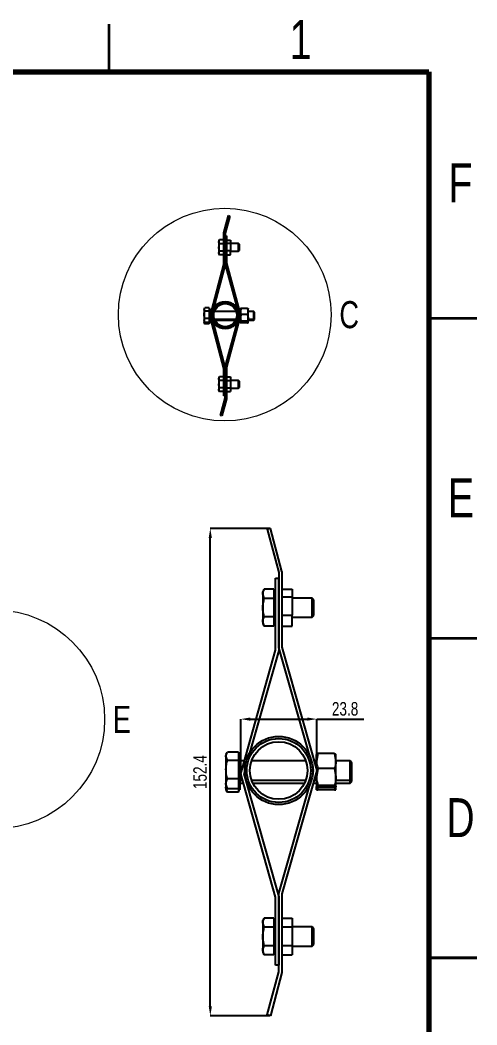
# Model space of a CAD drawing. Header units: millimetres. Extents: x -361 to 14022, y -1822 to 1455.
# Drawn here: x 4094.4 to 4165.8, y -197.6 to -40.5 of the extents above; entities that cross this region are included whole.
import ezdxf

# ---------------------------------------------------------------- set-up
doc = ezdxf.new("R2010")
doc.units = ezdxf.units.MM
doc.styles.add('SLDTEXTSTYLE0', font='TXT', dxfattribs={"width": 0.75})
doc.dimstyles.new('SLDDIMSTYLE11', dxfattribs={"dimtxt": 2.116667, "dimasz": 1.5, "dimexe": 0, "dimexo": 0.0625, "dimgap": 0.529167, "dimtad": 1, "dimdec": 1, "dimlfac": 2, "dimrnd": 1e-09, "dimzin": 12, "dimdsep": 46, "dimtxsty": 'SLDTEXTSTYLE0', "dimsah": 1, "dimcen": 0.09, "dimadec": 0, "dimazin": 3, "dimtfac": 1, "dimtdec": 1, "dimtofl": 0, "dimtmove": 0, "dimatfit": 3, "dimfxl": 1, "dimfrac": 2, "dimtolj": 1, "dimtzin": 12, "dimarcsym": 0})

# ---------------------------------------------------------------- blocks, each defined once
blk = doc.blocks.new('*D185')
at = {"color": 0, "linetype": 'Continuous', "lineweight": -2, "transparency": 16777216}
for p, q in [((4133.45, -119.97), (4124.12, -119.97)), ((4124.12, -194.67), (4124.12, -121.47)), ((4133.45, -196.17), (4124.12, -196.17))]:
    blk.add_line(p, q, dxfattribs=at)
at = {"color": 0, "linetype": 'Continuous', "transparency": 16777216}
for points in [[(4123.87, -121.47), (4124.37, -121.47), (4124.12, -119.97)], [(4123.87, -194.67), (4124.37, -194.67), (4124.12, -196.17)]]:
    blk.add_solid(points, dxfattribs=at)
at = {"layer": 'Defpoints', "color": 0, "linetype": 'Continuous', "transparency": 16777216}
for p in [(4124.12, -119.97), (4133.51, -119.97), (4133.51, -196.17)]:
    blk.add_point(p, dxfattribs=at)
at = {"color": 0, "linetype": 'Continuous', "lineweight": 18, "transparency": 16777216, "insert": (4122.53, -158.07), "char_height": 2.117, "attachment_point": 5, "rotation": 90, "style": 'SLDTEXTSTYLE0'}
blk.add_mtext('\\A1;152.4', dxfattribs=at)
blk = doc.blocks.new('*D186')
at = {"color": 0, "linetype": 'Continuous', "lineweight": -2, "transparency": 16777216}
for p, q in [((4128.87, -158.26), (4128.87, -149.78)), ((4130.37, -149.78), (4139.28, -149.78)), ((4140.78, -157.76), (4140.78, -149.78)), ((4140.78, -149.78), (4148.1, -149.78))]:
    blk.add_line(p, q, dxfattribs=at)
at = {"color": 0, "linetype": 'Continuous', "transparency": 16777216}
for points in [[(4130.37, -149.53), (4130.37, -150.03), (4128.87, -149.78)], [(4139.28, -149.53), (4139.28, -150.03), (4140.78, -149.78)]]:
    blk.add_solid(points, dxfattribs=at)
at = {"layer": 'Defpoints', "color": 0, "linetype": 'Continuous', "transparency": 16777216}
for p in [(4140.78, -149.78), (4128.87, -158.32), (4140.78, -157.82)]:
    blk.add_point(p, dxfattribs=at)
at = {"color": 0, "linetype": 'Continuous', "lineweight": 18, "transparency": 16777216, "insert": (4145.19, -148.19), "char_height": 2.117, "attachment_point": 5, "style": 'SLDTEXTSTYLE0'}
blk.add_mtext('\\A1;23.8', dxfattribs=at)

msp = doc.modelspace()

# ---------------------------------------------------------------- linework, layer by layer
at = {"color": 7, "linetype": 'Continuous', "lineweight": 35}
for p, q in [((4108.293202, -48.616305), (4108.293202, -41.116305)), ((4158.293202, -87.116305), (4165.793202, -87.116305)), ((4158.293202, -137.116305), (4165.793202, -137.116305)), ((4165.793202, -187.116305), (4158.293202, -187.116305)), ((4158.293202, -187.116305), (4165.793202, -187.116305))]:
    msp.add_line(p, q, dxfattribs=at)
at = {"color": 7, "linetype": 'Continuous', "lineweight": 70}
for p, q in [((3758.293202, -48.616305), (4158.293202, -48.616305)), ((4158.293202, -48.616305), (4158.293202, -325.616305))]:
    msp.add_line(p, q, dxfattribs=at)
at = {"color": 7, "linetype": 'Continuous', "lineweight": 25}
for p, q in [((4126.263749, -73.780407), (4126.988442, -71.075814)), ((4127.188442, -71.129404), (4126.463749, -73.833996)), ((4126.988442, -71.075814), (4127.188442, -71.129404)), ((4126.263749, -78.693058), (4126.263749, -73.780407)), ((4125.553065, -74.879296), (4125.463749, -75.033996)), ((4125.463749, -75.033996), (4125.463749, -75.167971)), ((4125.553065, -75.456646), (4125.463749, -75.167971)), ((4125.463749, -75.167971), (4125.463749, -76.033996)), ((4126.163749, -74.879296), (4125.553065, -74.879296)), ((4126.163749, -74.879296), (4126.163749, -75.167971)), ((4126.263749, -75.033996), (4126.163749, -75.033996)), ((4126.163749, -75.167971), (4126.163749, -75.456646)), ((4126.463749, -73.833996), (4126.463749, -78.719385)), ((4126.463749, -78.519385), (4126.463749, -74.233996)), ((4126.463749, -74.233996), (4126.663749, -74.233996)), ((4126.663749, -74.233996), (4126.663749, -78.493058)), ((4126.663749, -74.885068), (4127.303749, -74.885068)), ((4126.663749, -75.359671), (4127.303749, -75.359671)), ((4127.303749, -74.885068), (4127.303749, -75.359671)), ((4127.303749, -75.359671), (4127.303749, -76.5086)), ((4125.463749, -76.033996), (4125.463749, -76.900022)), ((4125.553065, -77.188697), (4125.463749, -76.900022)), ((4125.463749, -76.900022), (4125.463749, -77.033996)), ((4126.163749, -75.456646), (4125.553065, -75.456646)), ((4126.163749, -76.611347), (4125.553065, -76.611347)), ((4126.163749, -75.456646), (4126.163749, -76.033996)), ((4126.163749, -76.033996), (4126.163749, -76.611347)), ((4126.163749, -76.611347), (4126.163749, -76.900022)), ((4126.163749, -76.900022), (4126.163749, -77.188697)), ((4126.663749, -76.5086), (4127.303749, -76.5086)), ((4128.552849, -75.433996), (4127.303749, -75.433996)), ((4127.303749, -77.182925), (4127.303749, -76.5086)), ((4127.303749, -76.633996), (4128.552849, -76.633996)), ((4128.663749, -75.544896), (4128.552849, -75.433996)), ((4128.552849, -76.633996), (4128.552849, -75.433996)), ((4128.552849, -76.633996), (4128.663749, -76.523096)), ((4128.663749, -76.523096), (4128.663749, -75.544896)), ((4125.463749, -77.033996), (4125.553065, -77.188697)), ((4126.163749, -77.188697), (4125.553065, -77.188697)), ((4126.163749, -77.033996), (4126.263749, -77.033996)), ((4128.400019, -85.746438), (4126.463749, -78.519385)), ((4126.663749, -77.182925), (4127.303749, -77.182925)), ((4126.663749, -78.493058), (4128.844867, -86.633996)), ((4124.082631, -86.833996), (4126.263749, -78.693058)), ((4126.463749, -78.719385), (4124.636542, -85.539367)), ((4123.235537, -85.509655), (4123.163749, -85.633996)), ((4123.163749, -85.633996), (4123.163749, -85.741678)), ((4123.253065, -86.002299), (4123.163749, -85.741678)), ((4123.163749, -85.741678), (4123.163749, -86.578768)), ((4123.938749, -85.481058), (4123.253065, -85.481058)), ((4123.938749, -86.002299), (4123.253065, -86.002299)), ((4123.938749, -85.481058), (4123.938749, -85.741678)), ((4124.038749, -85.633996), (4123.938749, -85.633996)), ((4123.938749, -85.741678), (4123.938749, -86.002299)), ((4123.938749, -86.002299), (4123.938749, -86.578768)), ((4124.038749, -85.633996), (4124.038749, -86.578768)), ((4124.296967, -86.033996), (4124.038749, -86.033996)), ((4128.160805, -86.033996), (4124.766693, -86.033996)), ((4128.818749, -86.033996), (4128.684115, -86.033996)), ((4128.908065, -85.576131), (4128.818749, -86.041028)), ((4128.822333, -85.627788), (4128.818749, -85.633996)), ((4128.818749, -86.041028), (4128.818749, -85.634192)), ((4128.818749, -86.041028), (4128.818749, -86.536513)), ((4129.949433, -85.576131), (4128.908065, -85.576131)), ((4129.949433, -85.576131), (4130.038749, -86.041028)), ((4130.038749, -85.633996), (4130.035165, -85.627788)), ((4130.038749, -86.041028), (4130.038749, -85.634192)), ((4130.927849, -86.033996), (4130.038749, -86.033996)), ((4130.038749, -87.034858), (4130.038749, -86.041028)), ((4131.038749, -86.144896), (4130.927849, -86.033996)), ((4130.927849, -87.233996), (4130.927849, -86.033996)), ((4131.038749, -87.123096), (4131.038749, -86.144896)), ((4123.163749, -86.578768), (4123.163749, -87.471086)), ((4123.253065, -87.786935), (4123.163749, -87.471086)), ((4123.163749, -87.471086), (4123.163749, -87.633996)), ((4123.163749, -87.633996), (4123.235537, -87.758337)), ((4123.163749, -87.633996), (4123.163749, -87.700022)), ((4123.253065, -87.988697), (4123.163749, -87.700022)), ((4123.163749, -87.700022), (4123.163749, -87.833996)), ((4123.163749, -87.833996), (4123.253065, -87.988697)), ((4123.241343, -87.754986), (4123.253065, -87.786935)), ((4123.938749, -87.155237), (4123.253065, -87.155237)), ((4123.938749, -87.786935), (4123.253065, -87.786935)), ((4123.938749, -86.578768), (4123.938749, -87.155237)), ((4123.938749, -87.155237), (4123.938749, -87.471086)), ((4123.938749, -87.471086), (4123.938749, -87.786935)), ((4123.938749, -87.633996), (4124.038749, -87.633996)), ((4123.938749, -87.786935), (4123.938749, -87.988697)), ((4123.938749, -87.833996), (4124.038749, -87.833996)), ((4124.038749, -86.578768), (4124.038749, -87.633996)), ((4124.038749, -87.233996), (4124.189799, -87.233996)), ((4124.038749, -87.433996), (4124.243383, -87.433996)), ((4124.038749, -87.633996), (4124.038749, -87.833996)), ((4126.263749, -94.974935), (4124.082631, -86.833996)), ((4124.334028, -86.668487), (4124.289685, -86.833996)), ((4124.289685, -86.833996), (4126.463749, -94.948607)), ((4124.396853, -87.233996), (4124.420003, -87.233996)), ((4124.450437, -87.433996), (4124.489692, -87.433996)), ((4124.766693, -87.233996), (4128.160805, -87.233996)), ((4124.851298, -87.433996), (4128.076201, -87.433996)), ((4126.463749, -94.748607), (4128.400019, -87.521555)), ((4128.844867, -86.633996), (4126.663749, -94.774935)), ((4128.637813, -86.633996), (4128.584398, -86.434627)), ((4128.584398, -86.833366), (4128.637813, -86.633996)), ((4128.630531, -87.433996), (4128.818749, -87.433996)), ((4128.684115, -87.233996), (4128.818749, -87.233996)), ((4128.908065, -86.505925), (4128.818749, -87.034858)), ((4128.818749, -86.731479), (4128.818749, -87.034858)), ((4128.818749, -87.034858), (4128.818749, -87.627826)), ((4128.818749, -87.833995), (4128.818749, -87.627826)), ((4128.818749, -87.633996), (4128.822333, -87.640205)), ((4128.883667, -87.705429), (4128.908065, -87.833113)), ((4129.949433, -86.505925), (4128.908065, -86.505925)), ((4129.949433, -87.563791), (4128.908065, -87.563791)), ((4129.949433, -87.691862), (4128.908065, -87.691862)), ((4129.949433, -87.833113), (4128.908065, -87.833113)), ((4129.949433, -87.834877), (4128.908065, -87.834877)), ((4129.949433, -86.505925), (4130.038749, -87.034858)), ((4129.973832, -87.705429), (4129.949433, -87.833113)), ((4130.035165, -87.640205), (4130.038749, -87.633996)), ((4130.038749, -87.627826), (4130.038749, -87.034858)), ((4130.038749, -87.233996), (4130.927849, -87.233996)), ((4130.038749, -87.433996), (4130.927849, -87.433996)), ((4130.038749, -87.833995), (4130.038749, -87.627826)), ((4130.927849, -87.233996), (4131.038749, -87.123096)), ((4130.927849, -87.433996), (4130.927849, -87.233996)), ((4130.927849, -87.433996), (4131.038749, -87.323096)), ((4131.038749, -87.323096), (4131.038749, -87.123096)), ((4123.938749, -87.988697), (4123.253065, -87.988697)), ((4126.263749, -99.233996), (4126.263749, -94.974935)), ((4126.463749, -99.633996), (4126.463749, -94.748607)), ((4126.463749, -94.948607), (4126.463749, -99.233996)), ((4126.663749, -94.774935), (4126.663749, -99.687586)), ((4125.553065, -96.279296), (4125.463749, -96.433996)), ((4125.463749, -96.433996), (4125.463749, -96.567971)), ((4125.553065, -96.856646), (4125.463749, -96.567971)), ((4125.463749, -96.567971), (4125.463749, -97.433996)), ((4126.163749, -96.279296), (4125.553065, -96.279296)), ((4126.163749, -96.856646), (4125.553065, -96.856646)), ((4126.163749, -96.279296), (4126.163749, -96.567971)), ((4126.263749, -96.433996), (4126.163749, -96.433996)), ((4126.163749, -96.567971), (4126.163749, -96.856646)), ((4126.163749, -96.856646), (4126.163749, -97.433996)), ((4126.663749, -96.279489), (4127.303749, -96.279489)), ((4126.663749, -96.838457), (4127.303749, -96.838457)), ((4127.303749, -96.279489), (4127.303749, -96.838457)), ((4128.552849, -96.833996), (4127.303749, -96.833996)), ((4127.303749, -96.838457), (4127.303749, -97.992965)), ((4128.663749, -96.944896), (4128.552849, -96.833996)), ((4128.552849, -98.033996), (4128.552849, -96.833996)), ((4128.663749, -97.923096), (4128.663749, -96.944896)), ((4125.463749, -97.433996), (4125.463749, -98.300022)), ((4125.553065, -98.588697), (4125.463749, -98.300022)), ((4125.463749, -98.300022), (4125.463749, -98.433996)), ((4125.463749, -98.433996), (4125.553065, -98.588697)), ((4126.163749, -98.011347), (4125.553065, -98.011347)), ((4126.163749, -98.588697), (4125.553065, -98.588697)), ((4126.163749, -97.433996), (4126.163749, -98.011347)), ((4126.163749, -98.011347), (4126.163749, -98.300022)), ((4126.163749, -98.300022), (4126.163749, -98.588697)), ((4126.163749, -98.433996), (4126.263749, -98.433996)), ((4126.663749, -97.992965), (4127.303749, -97.992965)), ((4126.663749, -98.588504), (4127.303749, -98.588504)), ((4127.303749, -97.992965), (4127.303749, -98.588504)), ((4127.303749, -98.033996), (4128.552849, -98.033996)), ((4128.552849, -98.033996), (4128.663749, -97.923096)), ((4125.739056, -102.338589), (4126.463749, -99.633996)), ((4126.663749, -99.687586), (4125.939056, -102.392179)), ((4126.463749, -99.233996), (4126.263749, -99.233996)), ((4125.939056, -102.392179), (4125.739056, -102.338589))]:
    msp.add_line(p, q, dxfattribs=at)
for p, q in [((4133.513071, -119.968808), (4133.013013, -120.102796)), ((4134.324899, -127.731073), (4134.824957, -127.731073))]:
    msp.add_line(p, q)
at = {"linetype": 'Continuous', "lineweight": 25}
for p, q in [((4133.013013, -120.102796), (4134.824957, -126.865064)), ((4135.325015, -126.731073), (4133.513071, -119.968808)), ((4134.824957, -126.865064), (4134.824957, -139.079953)), ((4135.325015, -126.731073), (4135.325015, -138.514068)), ((4134.324899, -139.014127), (4134.324899, -127.731073)), ((4134.824957, -138.579896), (4134.824957, -127.865179)), ((4132.547983, -129.478614), (4132.324667, -129.865411)), ((4132.324667, -129.865411), (4132.324667, -130.200386)), ((4132.547983, -130.922159), (4132.324667, -130.200386)), ((4132.324667, -130.200386), (4132.324667, -132.365701)), ((4134.07487, -129.478614), (4132.547983, -129.478614)), ((4134.07487, -129.478614), (4134.07487, -130.200386)), ((4134.324899, -129.865411), (4134.07487, -129.865411)), ((4134.07487, -130.200386), (4134.07487, -130.922159)), ((4135.325015, -129.493046), (4136.925201, -129.493046)), ((4136.925201, -129.493046), (4136.925201, -130.679692)), ((4134.07487, -130.922159), (4132.547983, -130.922159)), ((4134.07487, -130.922159), (4134.07487, -132.365701)), ((4135.325015, -130.679692), (4136.925201, -130.679692)), ((4136.925201, -130.679692), (4136.925201, -133.552348)), ((4140.048313, -130.865528), (4136.925201, -130.865528)), ((4140.325595, -131.142809), (4140.048313, -130.865528)), ((4140.048313, -133.865875), (4140.048313, -130.865528)), ((4140.325595, -133.588593), (4140.325595, -131.142809)), ((4132.324667, -132.365701), (4132.324667, -134.531017)), ((4134.07487, -132.365701), (4134.07487, -133.809245)), ((4132.547983, -135.252788), (4132.324667, -134.531017)), ((4132.324667, -134.531017), (4132.324667, -134.865991)), ((4132.324667, -134.865991), (4132.547983, -135.252788)), ((4134.07487, -133.809245), (4132.547983, -133.809245)), ((4134.07487, -133.809245), (4134.07487, -134.531017)), ((4134.07487, -134.531017), (4134.07487, -135.252788)), ((4134.07487, -134.865991), (4134.324899, -134.865991)), ((4135.325015, -133.552348), (4136.925201, -133.552348)), ((4136.925201, -135.238356), (4136.925201, -133.552348)), ((4136.925201, -133.865875), (4140.048313, -133.865875)), ((4140.048313, -133.865875), (4140.325595, -133.588593)), ((4134.07487, -135.252788), (4132.547983, -135.252788)), ((4135.325015, -135.238356), (4136.925201, -135.238356)), ((4128.871472, -158.318836), (4134.324899, -139.014127)), ((4134.824957, -139.079953), (4130.256409, -155.081886)), ((4139.666192, -155.599623), (4134.824957, -138.579896)), ((4135.325015, -138.514068), (4140.778442, -157.818778)), ((4126.75349, -155.007599), (4126.573999, -155.318488)), ((4126.573999, -155.318488), (4126.573999, -155.587724)), ((4128.511724, -154.936098), (4126.797316, -154.936098)), ((4128.511724, -154.936098), (4128.511724, -155.587724)), ((4128.761753, -155.318488), (4128.511724, -155.318488)), ((4128.761753, -155.318488), (4128.761753, -157.68069)), ((4140.936457, -155.173806), (4140.71314, -156.336185)), ((4140.722102, -155.302965), (4140.71314, -155.318488)), ((4140.71314, -156.336185), (4140.71314, -155.318976)), ((4143.540177, -155.173806), (4140.936457, -155.173806)), ((4143.540177, -155.173806), (4143.763494, -156.336185)), ((4143.763494, -155.318488), (4143.754533, -155.302965)), ((4143.763494, -156.336185), (4143.763494, -155.318976)), ((4126.797316, -156.23935), (4126.573999, -155.587724)), ((4126.573999, -155.587724), (4126.573999, -157.68069)), ((4128.511724, -156.23935), (4126.797316, -156.23935)), ((4128.511724, -155.587724), (4128.511724, -156.23935)), ((4128.511724, -156.23935), (4128.511724, -157.68069)), ((4129.407373, -156.318604), (4128.761753, -156.318604)), ((4139.06809, -156.318604), (4130.581823, -156.318604)), ((4140.71314, -156.318604), (4140.376516, -156.318604)), ((4140.71314, -156.336185), (4140.71314, -157.575042)), ((4145.986502, -156.318604), (4143.763494, -156.318604)), ((4143.763494, -158.821048), (4143.763494, -156.336185)), ((4146.263785, -156.595886), (4145.986502, -156.318604)), ((4145.986502, -159.81901), (4145.986502, -156.318604)), ((4146.263785, -159.541728), (4146.263785, -156.595886)), ((4126.573999, -157.68069), (4126.573999, -159.911744)), ((4128.511724, -157.68069), (4128.511724, -159.12203)), ((4128.761753, -157.68069), (4128.761753, -160.319068)), ((4134.324899, -177.623546), (4128.871472, -158.318836)), ((4129.500037, -157.905015), (4129.389166, -158.318836)), ((4129.389166, -158.318836), (4134.824957, -177.557718)), ((4140.778442, -157.818778), (4135.325015, -177.123487)), ((4140.260748, -157.818778), (4140.127195, -157.320296)), ((4140.127195, -158.31726), (4140.260748, -157.818778)), ((4140.936457, -157.498563), (4140.71314, -158.821048)), ((4140.71314, -158.062514), (4140.71314, -158.821048)), ((4143.540177, -157.498563), (4140.936457, -157.498563)), ((4143.540177, -157.498563), (4143.763494, -158.821048)), ((4126.797316, -160.701458), (4126.573999, -159.911744)), ((4126.573999, -159.911744), (4126.573999, -160.319068)), ((4128.511724, -159.12203), (4126.797316, -159.12203)), ((4128.511724, -159.12203), (4128.511724, -159.911744)), ((4128.511724, -159.911744), (4128.511724, -161.205922)), ((4128.761753, -159.318952), (4129.139422, -159.318952)), ((4128.761753, -159.81901), (4129.273398, -159.81901)), ((4129.657117, -159.318952), (4129.714997, -159.318952)), ((4129.791092, -159.81901), (4129.889242, -159.81901)), ((4130.581823, -159.318952), (4139.06809, -159.318952)), ((4130.79336, -159.81901), (4138.856554, -159.81901)), ((4134.824957, -177.057661), (4139.666192, -160.037932)), ((4140.24254, -159.81901), (4140.71314, -159.81901)), ((4140.376516, -159.318952), (4140.71314, -159.318952)), ((4140.71314, -158.821048), (4140.71314, -160.303642)), ((4143.540177, -160.143534), (4140.936457, -160.143534)), ((4143.763494, -160.303642), (4143.763494, -158.821048)), ((4143.763494, -159.318952), (4145.986502, -159.318952)), ((4143.763494, -159.81901), (4145.986502, -159.81901)), ((4145.986502, -159.318952), (4146.263785, -159.04167)), ((4145.986502, -159.81901), (4146.263785, -159.541728)), ((4126.573999, -160.319068), (4126.75349, -160.629957)), ((4126.573999, -160.319068), (4126.573999, -160.484151)), ((4126.797316, -161.205922), (4126.573999, -160.484151)), ((4126.573999, -160.484151), (4126.573999, -160.819126)), ((4126.573999, -160.819126), (4126.797316, -161.205922)), ((4126.768006, -160.621577), (4126.797316, -160.701458)), ((4128.511724, -160.701458), (4126.797316, -160.701458)), ((4128.511724, -161.205922), (4126.797316, -161.205922)), ((4128.511724, -160.319068), (4128.761753, -160.319068)), ((4128.511724, -160.819126), (4128.761753, -160.819126)), ((4128.761753, -160.319068), (4128.761753, -160.819126)), ((4140.71314, -160.819123), (4140.71314, -160.303642)), ((4140.71314, -160.319068), (4140.722102, -160.33459)), ((4140.875453, -160.49767), (4140.936457, -160.816917)), ((4143.540177, -160.463749), (4140.936457, -160.463749)), ((4143.540177, -160.816917), (4140.936457, -160.816917)), ((4143.540177, -160.821329), (4140.936457, -160.821329)), ((4143.601182, -160.49767), (4143.540177, -160.816917)), ((4143.754533, -160.33459), (4143.763494, -160.319068)), ((4143.763494, -160.819123), (4143.763494, -160.303642)), ((4134.824957, -189.272549), (4134.824957, -177.057661)), ((4135.325015, -177.123487), (4135.325015, -189.406541)), ((4134.324899, -188.272435), (4134.324899, -177.623546)), ((4134.824957, -177.557718), (4134.824957, -188.272435)), ((4132.547983, -180.884826), (4132.324667, -181.271623)), ((4132.324667, -181.271623), (4132.324667, -181.606597)), ((4132.547983, -182.328368), (4132.324667, -181.606597)), ((4132.324667, -181.606597), (4132.324667, -183.771913)), ((4134.07487, -180.884826), (4132.547983, -180.884826)), ((4134.07487, -180.884826), (4134.07487, -181.606597)), ((4134.324899, -181.271623), (4134.07487, -181.271623)), ((4134.07487, -181.606597), (4134.07487, -182.328368)), ((4135.325015, -180.885308), (4136.925201, -180.885308)), ((4136.925201, -180.885308), (4136.925201, -182.282892)), ((4132.324667, -183.771913), (4132.324667, -185.937228)), ((4134.07487, -182.328368), (4132.547983, -182.328368)), ((4134.07487, -182.328368), (4134.07487, -183.771913)), ((4134.07487, -183.771913), (4134.07487, -185.215455)), ((4135.325015, -182.282892), (4136.925201, -182.282892)), ((4140.048313, -182.271739), (4136.925201, -182.271739)), ((4136.925201, -182.282892), (4136.925201, -185.169496)), ((4140.325595, -182.549021), (4140.048313, -182.271739)), ((4140.048313, -185.272086), (4140.048313, -182.271739)), ((4140.325595, -184.994805), (4140.325595, -182.549021)), ((4134.07487, -185.215455), (4132.547983, -185.215455)), ((4134.07487, -185.215455), (4134.07487, -185.937228)), ((4135.325015, -185.169496), (4136.925201, -185.169496)), ((4136.925201, -185.169496), (4136.925201, -186.658517)), ((4136.925201, -185.272086), (4140.048313, -185.272086)), ((4140.048313, -185.272086), (4140.325595, -184.994805)), ((4132.547983, -186.658999), (4132.324667, -185.937228)), ((4132.324667, -185.937228), (4132.324667, -186.272202)), ((4132.324667, -186.272202), (4132.547983, -186.658999)), ((4134.07487, -186.658999), (4132.547983, -186.658999)), ((4134.07487, -185.937228), (4134.07487, -186.658999)), ((4134.07487, -186.272202), (4134.324899, -186.272202)), ((4135.325015, -186.658517), (4136.925201, -186.658517)), ((4134.824957, -188.272435), (4134.324899, -188.272435)), ((4133.013013, -196.034818), (4134.824957, -189.272549)), ((4135.325015, -189.406541), (4133.513071, -196.168806)), ((4133.513071, -196.168806), (4133.013013, -196.034818))]:
    msp.add_line(p, q, dxfattribs=at)
at = {"color": 7, "linetype": 'Continuous', "lineweight": 18}
for centre, radius in [((4126.385985, -86.549664), 16.623248), ((4090.520585, -149.822037), 17.082668)]:
    msp.add_circle(centre, radius, dxfattribs=at)
at = {"color": 7, "linetype": 'Continuous', "lineweight": 25}
for radius in [2.13, 2, 1.8]:
    msp.add_circle((4126.463749, -86.633996), radius, dxfattribs=at)
at = {"linetype": 'Continuous', "lineweight": 25}
for radius in [5.325618, 5.00058, 4.500522]:
    msp.add_circle((4134.824957, -157.818778), radius, dxfattribs=at)
at = {"color": 7, "linetype": 'Continuous', "lineweight": 25}
for points, knots in [([(4125.463749, -75.167971), (4125.463838, -75.161128), (4125.465109, -75.063645), (4125.510687, -74.968118), (4125.553065, -74.879296)], [0, 0, 0, 0, 0.0702005767, 1, 1, 1, 1]), ([(4125.463749, -76.033996), (4125.475002, -75.879772), (4125.489264, -75.684303), (4125.541949, -75.496312), (4125.553065, -75.456646)], [0, 0, 0, 0, 0.7889992378, 1, 1, 1, 1]), ([(4125.553065, -76.611347), (4125.516539, -76.465072), (4125.468987, -76.274648), (4125.464735, -76.07929), (4125.463749, -76.033996)], [0, 0, 0, 0, 0.7681507272, 1, 1, 1, 1]), ([(4125.463749, -76.900022), (4125.463838, -76.893178), (4125.465109, -76.795696), (4125.510687, -76.700168), (4125.553065, -76.611347)], [0, 0, 0, 0, 0.0702005767, 1, 1, 1, 1]), ([(4123.163749, -85.741678), (4123.163828, -85.7355), (4123.164816, -85.658285), (4123.204674, -85.582619), (4123.241343, -85.513007)], [0, 0, 0, 0, 0.0800192478, 1, 1, 1, 1]), ([(4123.163749, -86.578768), (4123.175002, -86.424779), (4123.189264, -86.229608), (4123.241949, -86.041904), (4123.253065, -86.002299)], [0, 0, 0, 0, 0.7889992377, 1, 1, 1, 1]), ([(4128.908065, -85.576131), (4128.894582, -85.581507), (4128.842232, -85.60238), (4128.828755, -85.624066), (4128.818749, -85.640166)], [0, 0, 0, 0, 0.2575513451, 1, 1, 1, 1]), ([(4128.818749, -86.041028), (4128.818838, -86.052049), (4128.820109, -86.209039), (4128.865687, -86.362882), (4128.908065, -86.505925)], [0, 0, 0, 0, 0.0702005767, 1, 1, 1, 1]), ([(4129.949433, -85.576131), (4129.962916, -85.581507), (4130.015267, -85.60238), (4130.028743, -85.624066), (4130.038749, -85.640166)], [0, 0, 0, 0, 0.2575513451, 1, 1, 1, 1]), ([(4130.038749, -86.041028), (4130.03866, -86.052049), (4130.037389, -86.209039), (4129.991811, -86.362882), (4129.949433, -86.505925)], [0, 0, 0, 0, 0.0702005767, 1, 1, 1, 1]), ([(4123.163749, -87.700022), (4123.163479, -87.693163), (4123.162832, -87.676689), (4123.169654, -87.660544), (4123.173636, -87.651122)], [0, 0, 0, 0, 0.4163617226, 1, 1, 1, 1]), ([(4123.253065, -87.155237), (4123.216539, -87.009186), (4123.168987, -86.819052), (4123.164735, -86.623992), (4123.163749, -86.578768)], [0, 0, 0, 0, 0.7681507276, 1, 1, 1, 1]), ([(4123.163749, -87.471086), (4123.163838, -87.463598), (4123.165109, -87.35694), (4123.210687, -87.25242), (4123.253065, -87.155237)], [0, 0, 0, 0, 0.0702005767, 1, 1, 1, 1]), ([(4128.818749, -87.034858), (4128.818838, -87.047397), (4128.820109, -87.226011), (4128.865687, -87.401045), (4128.908065, -87.563791)], [0, 0, 0, 0, 0.0702005767, 1, 1, 1, 1]), ([(4128.908065, -87.563791), (4128.894582, -87.569167), (4128.842232, -87.59004), (4128.828755, -87.611726), (4128.818749, -87.627826)], [0, 0, 0, 0, 0.2575513451, 1, 1, 1, 1]), ([(4128.818749, -87.627826), (4128.820075, -87.633649), (4128.82501, -87.655324), (4128.872981, -87.676428), (4128.908065, -87.691862)], [0, 0, 0, 0, 0.2686336051, 1, 1, 1, 1]), ([(4128.818749, -87.833995), (4128.820075, -87.833915), (4128.82501, -87.833616), (4128.872981, -87.833326), (4128.908065, -87.833113)], [0, 0, 0, 0, 0.26863360506, 1, 1, 1, 1]), ([(4128.908065, -87.834877), (4128.894582, -87.834803), (4128.842232, -87.834516), (4128.828755, -87.834217), (4128.818749, -87.833995)], [0, 0, 0, 0, 0.2575513451, 1, 1, 1, 1]), ([(4130.038749, -87.034858), (4130.03866, -87.047397), (4130.037389, -87.226011), (4129.991811, -87.401045), (4129.949433, -87.563791)], [0, 0, 0, 0, 0.0702005767, 1, 1, 1, 1]), ([(4129.949433, -87.563791), (4129.962916, -87.569167), (4130.015267, -87.59004), (4130.028743, -87.611726), (4130.038749, -87.627826)], [0, 0, 0, 0, 0.2575513451, 1, 1, 1, 1]), ([(4130.038749, -87.627826), (4130.037423, -87.633649), (4130.032488, -87.655324), (4129.984517, -87.676428), (4129.949433, -87.691862)], [0, 0, 0, 0, 0.2686336051, 1, 1, 1, 1]), ([(4130.038749, -87.833995), (4130.037423, -87.833915), (4130.032488, -87.833616), (4129.984517, -87.833326), (4129.949433, -87.833113)], [0, 0, 0, 0, 0.2686336051, 1, 1, 1, 1]), ([(4129.949433, -87.834877), (4129.962916, -87.834803), (4130.015267, -87.834516), (4130.028743, -87.834217), (4130.038749, -87.833995)], [0, 0, 0, 0, 0.2575513451, 1, 1, 1, 1]), ([(4125.463749, -96.567971), (4125.463838, -96.561128), (4125.465109, -96.463645), (4125.510687, -96.368118), (4125.553065, -96.279296)], [0, 0, 0, 0, 0.0702005767, 1, 1, 1, 1]), ([(4125.463749, -97.433996), (4125.475002, -97.279772), (4125.489264, -97.084303), (4125.541949, -96.896312), (4125.553065, -96.856646)], [0, 0, 0, 0, 0.7889992378, 1, 1, 1, 1]), ([(4125.553065, -98.011347), (4125.516539, -97.865072), (4125.468987, -97.674648), (4125.464735, -97.47929), (4125.463749, -97.433996)], [0, 0, 0, 0, 0.7681507272, 1, 1, 1, 1]), ([(4125.463749, -98.300022), (4125.463838, -98.293178), (4125.465109, -98.195696), (4125.510687, -98.100168), (4125.553065, -98.011347)], [0, 0, 0, 0, 0.0702005767, 1, 1, 1, 1])]:
    msp.add_open_spline(points, degree=3, knots=knots, dxfattribs=at)
at = {"linetype": 'Continuous', "lineweight": 25}
for points, knots in [([(4132.324667, -130.200386), (4132.324903, -130.183255), (4132.328395, -129.930355), (4132.442038, -129.696567), (4132.547983, -129.478614)], [0, 0, 0, 0, 0.0677381249, 1, 1, 1, 1]), ([(4132.324667, -132.365701), (4132.352802, -131.980095), (4132.388463, -131.491367), (4132.520189, -131.021336), (4132.547983, -130.922159)], [0, 0, 0, 0, 0.7889992335, 1, 1, 1, 1]), ([(4132.547983, -133.809245), (4132.456656, -133.443517), (4132.337763, -132.967402), (4132.327132, -132.478949), (4132.324667, -132.365701)], [0, 0, 0, 0, 0.7681501707, 1, 1, 1, 1]), ([(4132.324667, -134.531017), (4132.324903, -134.513885), (4132.328395, -134.260986), (4132.442038, -134.027197), (4132.547983, -133.809245)], [0, 0, 0, 0, 0.0677405747, 1, 1, 1, 1]), ([(4126.573999, -155.587724), (4126.574216, -155.572248), (4126.577058, -155.369843), (4126.676327, -155.185878), (4126.768006, -155.015979)], [0, 0, 0, 0, 0.07646096589, 1, 1, 1, 1]), ([(4140.936457, -155.173806), (4140.903707, -155.185465), (4140.81508, -155.217015), (4140.752558, -155.288712), (4140.71314, -155.333914)], [0, 0, 0, 0, 0.36953710428, 1, 1, 1, 1]), ([(4143.540177, -155.173806), (4143.572928, -155.185465), (4143.661554, -155.217015), (4143.724077, -155.288712), (4143.763494, -155.333914)], [0, 0, 0, 0, 0.36953710428, 1, 1, 1, 1]), ([(4126.573999, -157.68069), (4126.602138, -157.295661), (4126.637803, -156.807657), (4126.769522, -156.338375), (4126.797316, -156.23935)], [0, 0, 0, 0, 0.7889864575, 1, 1, 1, 1]), ([(4140.71314, -156.336185), (4140.713366, -156.363747), (4140.716602, -156.758983), (4140.830501, -157.142132), (4140.936457, -157.498563)], [0, 0, 0, 0, 0.0697352508, 1, 1, 1, 1]), ([(4143.763494, -156.336185), (4143.763269, -156.363747), (4143.760033, -156.758983), (4143.646134, -157.142132), (4143.540177, -157.498563)], [0, 0, 0, 0, 0.0697352508, 1, 1, 1, 1]), ([(4126.797316, -159.12203), (4126.705988, -158.756868), (4126.587097, -158.281494), (4126.576464, -157.793766), (4126.573999, -157.68069)], [0, 0, 0, 0, 0.7681598182, 1, 1, 1, 1]), ([(4126.573999, -159.911744), (4126.574233, -159.893005), (4126.57766, -159.618466), (4126.691369, -159.361477), (4126.797316, -159.12203)], [0, 0, 0, 0, 0.068257493, 1, 1, 1, 1]), ([(4140.71314, -158.821048), (4140.713364, -158.852402), (4140.716562, -159.300083), (4140.8305, -159.737112), (4140.936457, -160.143534)], [0, 0, 0, 0, 0.0700352075, 1, 1, 1, 1]), ([(4140.936457, -160.143534), (4140.903707, -160.155193), (4140.81508, -160.186743), (4140.752558, -160.258439), (4140.71314, -160.303642)], [0, 0, 0, 0, 0.36953710428, 1, 1, 1, 1]), ([(4143.763494, -158.821048), (4143.76327, -158.852402), (4143.760073, -159.300083), (4143.646135, -159.737112), (4143.540177, -160.143534)], [0, 0, 0, 0, 0.0700352075, 1, 1, 1, 1]), ([(4143.540177, -160.143534), (4143.572928, -160.155193), (4143.661554, -160.186743), (4143.724077, -160.258439), (4143.763494, -160.303642)], [0, 0, 0, 0, 0.36953710428, 1, 1, 1, 1]), ([(4126.573999, -160.484151), (4126.573392, -160.466873), (4126.5719, -160.42443), (4126.588737, -160.385166), (4126.59872, -160.361886)], [0, 0, 0, 0, 0.4070814854, 1, 1, 1, 1]), ([(4140.71314, -160.303642), (4140.718401, -160.318729), (4140.750099, -160.409631), (4140.851711, -160.439139), (4140.936457, -160.463749)], [0, 0, 0, 0, 0.1659774419, 1, 1, 1, 1]), ([(4140.71314, -160.819123), (4140.719043, -160.818917), (4140.793443, -160.816317), (4140.867904, -160.81663), (4140.936457, -160.816917)], [0, 0, 0, 0, 0.0793408653, 1, 1, 1, 1]), ([(4140.936457, -160.821329), (4140.904895, -160.82119), (4140.830452, -160.820861), (4140.756016, -160.819758), (4140.71314, -160.819123)], [0, 0, 0, 0, 0.4239884845, 1, 1, 1, 1]), ([(4143.763494, -160.303642), (4143.758233, -160.318729), (4143.726535, -160.409631), (4143.624923, -160.439139), (4143.540177, -160.463749)], [0, 0, 0, 0, 0.1659781953, 1, 1, 1, 1]), ([(4143.763494, -160.819123), (4143.757591, -160.818917), (4143.683191, -160.816317), (4143.60873, -160.81663), (4143.540177, -160.816917)], [0, 0, 0, 0, 0.0793429495, 1, 1, 1, 1]), ([(4143.540177, -160.821329), (4143.57174, -160.82119), (4143.646183, -160.820861), (4143.720619, -160.819758), (4143.763494, -160.819123)], [0, 0, 0, 0, 0.4239884845, 1, 1, 1, 1]), ([(4132.324667, -181.606597), (4132.324903, -181.589466), (4132.328395, -181.336566), (4132.442038, -181.102778), (4132.547983, -180.884826)], [0, 0, 0, 0, 0.0677405747, 1, 1, 1, 1]), ([(4132.324667, -183.771913), (4132.352803, -183.386307), (4132.388463, -182.897578), (4132.520189, -182.427546), (4132.547983, -182.328368)], [0, 0, 0, 0, 0.7889982623, 1, 1, 1, 1]), ([(4132.547983, -185.215455), (4132.456656, -184.849727), (4132.337763, -184.373612), (4132.327132, -183.88516), (4132.324667, -183.771913)], [0, 0, 0, 0, 0.7681511477, 1, 1, 1, 1]), ([(4132.324667, -185.937228), (4132.324903, -185.920097), (4132.328395, -185.667197), (4132.442038, -185.433407), (4132.547983, -185.215455)], [0, 0, 0, 0, 0.0677404166, 1, 1, 1, 1])]:
    msp.add_open_spline(points, degree=3, knots=knots, dxfattribs=at)

# ---------------------------------------------------------------- texts
at = {"color": 7, "linetype": 'Continuous', "lineweight": 0, "char_height": 6.096, "attachment_point": 2, "style": 'SLDTEXTSTYLE0'}
for s, insert in [('1', (4138.231818, -40.502615)), ('F', (4163.229702, -62.890615)), ('E', (4163.303785, -112.140615)), ('D', (4163.223352, -162.140615))]:
    msp.add_mtext(s, dxfattribs=dict(at, insert=insert))
at = {"color": 7, "linetype": 'Continuous', "lineweight": 18, "char_height": 4.233333, "attachment_point": 1, "style": 'SLDTEXTSTYLE0'}
for s, insert in [('C', (4144.296079, -84.435586)), ('E', (4108.890276, -147.707987))]:
    msp.add_mtext(s, dxfattribs=dict(at, insert=insert))

# ---------------------------------------------------------------- dimensions: what is measured, and where the dimension line sits
at = {"linetype": 'Continuous', "lineweight": 18}
dim = msp.add_linear_dim(base=(4124.11511, -119.968808), p1=(4133.513071, -196.168806), p2=(4133.513071, -119.968808), angle=90, dimstyle='SLDDIMSTYLE11', dxfattribs=at)
dim.commit()
dim.dimension.update_dxf_attribs({"geometry": '*D185', "text_midpoint": (4124.11511, -158.068807), "dimtype": 160})
dim = msp.add_linear_dim(base=(4140.778442, -149.775039), p1=(4128.871472, -158.318836), p2=(4140.778442, -157.818778), dimstyle='SLDDIMSTYLE11', dxfattribs=at)
dim.commit()
dim.dimension.update_dxf_attribs({"geometry": '*D186', "text_midpoint": (4145.188859, -149.775039), "dimtype": 160})

doc.saveas('drawing.dxf')
